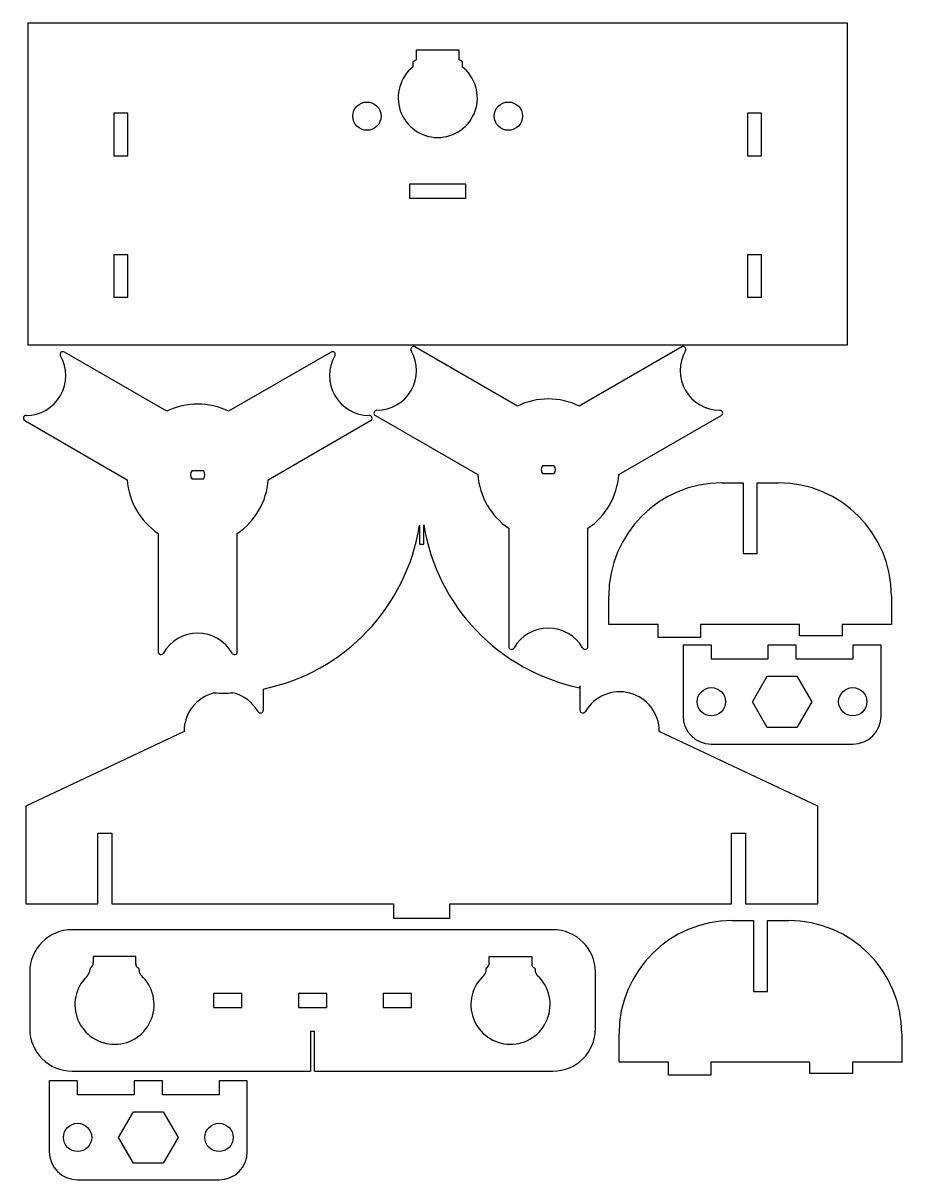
# Model space of a CAD drawing. Header units: millimetres. Extents: x 3 to 314, y 5 to 413.
import ezdxf

# ---------------------------------------------------------------- set-up
doc = ezdxf.new("R2010")
doc.units = ezdxf.units.MM
for name, color, linetype in [('BASE', 7, 'Continuous'), ('BRAZOS', 7, 'Continuous'), ('PARED', 7, 'Continuous'), ('Predeterminado', 7, 'Continuous'), ('SOPORTE_TORNILLO', 7, 'Continuous'), ('SOPORTEMOTORES', 7, 'Continuous'), ('SOPORTEPARED', 7, 'Continuous')]:
    doc.layers.add(name, color=color, linetype=linetype)

# ---------------------------------------------------------------- blocks, each defined once
blk = doc.blocks.new('SE')
at = {"layer": 'BASE', "color": 7, "linetype": 'Continuous'}
for p, q in [((294.88, 413.36), (5.19, 413.36)), ((5.19, 413.36), (5.19, 299.6)), ((294.88, 299.6), (294.88, 413.36)), ((142.57, 400.47), (142.57, 403.95)), ((142.57, 403.95), (157.57, 403.95)), ((157.57, 403.95), (157.57, 400.47)), ((141.4, 397.95), (141.4, 399.75)), ((158.73, 399.75), (158.73, 397.95)), ((35.54, 381.48), (35.54, 366.48)), ((40.54, 381.48), (35.54, 381.48)), ((40.54, 366.48), (40.54, 381.48)), ((259.54, 381.48), (259.54, 366.48)), ((264.54, 381.48), (259.54, 381.48)), ((264.54, 366.48), (264.54, 381.48)), ((35.54, 366.48), (40.54, 366.48)), ((259.54, 366.48), (264.54, 366.48)), ((160.04, 356.47), (140.04, 356.47)), ((140.04, 356.47), (140.04, 351.48)), ((160.04, 351.48), (160.04, 356.47)), ((140.04, 351.48), (160.04, 351.48)), ((40.54, 331.48), (35.54, 331.48)), ((35.54, 331.48), (35.54, 316.48)), ((40.54, 316.48), (40.54, 331.48)), ((259.54, 331.48), (259.54, 316.48)), ((264.54, 331.48), (259.54, 331.48)), ((264.54, 316.48), (264.54, 331.48)), ((35.54, 316.48), (40.54, 316.48)), ((259.54, 316.48), (264.54, 316.48)), ((5.19, 299.6), (294.88, 299.6))]:
    blk.add_line(p, q, dxfattribs=at)
for centre in [(125.04, 380.48), (175.04, 380.48)]:
    blk.add_circle(centre, 5, dxfattribs=at)
for radius, start, end in [(14, 128.2426, 51.7574), (15.46, 119.0226, 124.0954), (15.46, 55.9046, 60.9774)]:
    blk.add_arc((150.07, 386.95), radius, start, end, dxfattribs=at)
blk = doc.blocks.new('SE1')
at = {"layer": 'BRAZOS', "color": 7, "linetype": 'Continuous'}
for p, q in [((54.27, 276.2), (18.07, 297.1)), ((112.35, 297.1), (76.15, 276.2)), ((4.07, 272.86), (40.27, 251.95)), ((90.15, 251.95), (126.35, 272.86)), ((63.21, 255.22), (67.21, 255.22)), ((67.21, 252.22), (63.21, 252.22)), ((51.21, 233.01), (51.21, 191.21)), ((79.21, 191.21), (79.21, 233.01))]:
    blk.add_line(p, q, dxfattribs=at)
for centre, radius, start, end in [((4.59, 288.72), 14, 269.9264, 30.0736), ((17.57, 296.24), 1, 60, 210.0736), ((125.83, 288.72), 14, 149.9263, 270.0735), ((112.85, 296.24), 1, 329.9263, 119.9999), ((65.21, 253.72), 25, 64.0561, 115.9442), ((4.57, 273.72), 1, 89.9264, 240), ((125.85, 273.72), 1, 299.9999, 90.0735), ((65.21, 253.72), 2.5, 143.1301, 216.8699), ((65.21, 253.72), 2.5, 323.1301, 36.8699), ((65.21, 253.72), 25, 184.0558, 235.9434), ((65.21, 253.72), 25, 304.055, 355.9445), ((65.21, 183.72), 14, 29.9264, 150.0736), ((52.21, 191.21), 1, 180, 330.0736), ((78.21, 191.21), 1, 209.9264, 0)]:
    blk.add_arc(centre, radius, start, end, dxfattribs=at)
blk = doc.blocks.new('SE2')
at = {"layer": 'BRAZOS', "color": 7, "linetype": 'Continuous'}
for p, q in [((178.23, 278.02), (142.02, 298.93)), ((236.31, 298.93), (200.1, 278.02)), ((128.02, 274.68), (164.23, 253.77)), ((214.1, 253.77), (250.31, 274.68)), ((187.17, 257.04), (191.17, 257.04)), ((191.17, 254.04), (187.17, 254.04)), ((175.17, 234.83), (175.17, 193.03)), ((203.17, 193.03), (203.17, 234.83))]:
    blk.add_line(p, q, dxfattribs=at)
for centre, radius, start, end in [((141.52, 298.06), 1, 60, 210.0736), ((236.81, 298.06), 1, 329.9263, 119.9999), ((128.54, 290.54), 14, 269.9264, 30.0736), ((249.79, 290.54), 14, 149.9263, 270.0735), ((189.17, 255.54), 25, 64.0561, 115.9442), ((128.52, 275.54), 1, 89.9264, 240), ((249.81, 275.54), 1, 299.9999, 90.0735), ((189.17, 255.54), 25, 184.0558, 235.9434), ((189.17, 255.54), 2.5, 143.1301, 216.8699), ((189.17, 255.54), 2.5, 323.1301, 36.8699), ((189.17, 255.54), 25, 304.055, 355.9445), ((189.17, 185.54), 14, 29.9264, 150.0736), ((176.17, 193.03), 1, 180, 330.0736), ((202.17, 193.03), 1, 209.9264, 0)]:
    blk.add_arc(centre, radius, start, end, dxfattribs=at)
blk = doc.blocks.new('SE3')
at = {"layer": 'PARED', "color": 7, "linetype": 'Continuous'}
for p, q in [((143.64, 235.91), (143.64, 229.19)), ((145.14, 229.19), (145.14, 236.05)), ((143.64, 229.19), (145.14, 229.19)), ((88.39, 178.01), (88.39, 170.53)), ((200.39, 170.53), (200.39, 179.08)), ((60.39, 163.04), (4.39, 136.56)), ((284.39, 136.56), (228.39, 163.04)), ((4.39, 136.56), (4.39, 102.04)), ((284.39, 102.04), (284.39, 136.56)), ((29.89, 102.04), (29.89, 127.04)), ((29.89, 127.04), (34.89, 127.04)), ((34.89, 127.04), (34.89, 102.04)), ((253.89, 102.04), (253.89, 127.04)), ((253.89, 127.04), (258.89, 127.04)), ((258.89, 127.04), (258.89, 102.04)), ((4.39, 102.04), (29.89, 102.04)), ((34.89, 102.04), (134.39, 102.04)), ((134.39, 102.04), (134.39, 97.04)), ((154.39, 97.04), (154.39, 102.04)), ((154.39, 102.04), (253.89, 102.04)), ((258.89, 102.04), (284.39, 102.04)), ((134.39, 97.04), (154.39, 97.04))]:
    blk.add_line(p, q, dxfattribs=at)
for centre, radius, start, end in [((74.23, 246.83), 70.26, 281.6227, 351.0548), ((214.37, 247.16), 70.12, 189.1205, 258.4273), ((74.39, 163.04), 14, 103.6735, 180), ((74.23, 246.83), 70.26, 267.4266, 272.7852), ((74.39, 163.04), 14, 29.9264, 76.5383), ((195.39, 179.49), 5.02, 348.333, 355.3095), ((214.39, 163.04), 14, 0, 150.0736), ((87.39, 170.53), 1, 209.9264, 0), ((201.39, 170.53), 1, 180, 330.0736)]:
    blk.add_arc(centre, radius, start, end, dxfattribs=at)
blk = doc.blocks.new('SE4')
at = {"layer": 'SOPORTE_TORNILLO', "color": 7, "linetype": 'Continuous'}
for p, q in [((246.8, 193.51), (236.8, 193.51)), ((236.8, 193.51), (236.8, 168.51)), ((246.8, 188.51), (246.8, 193.51)), ((276.8, 193.51), (266.8, 193.51)), ((266.8, 193.51), (266.8, 188.51)), ((276.8, 188.51), (276.8, 193.51)), ((306.8, 193.51), (296.8, 193.51)), ((296.8, 193.51), (296.8, 188.51)), ((306.8, 168.51), (306.8, 193.51)), ((266.8, 188.51), (246.8, 188.51)), ((296.8, 188.51), (276.8, 188.51)), ((261.3, 173.51), (266.55, 182.6)), ((266.55, 182.6), (277.05, 182.6)), ((277.05, 182.6), (282.3, 173.51)), ((266.55, 164.42), (261.3, 173.51)), ((282.3, 173.51), (277.05, 164.42)), ((277.05, 164.42), (266.55, 164.42)), ((246.8, 158.51), (296.8, 158.51))]:
    blk.add_line(p, q, dxfattribs=at)
for centre in [(246.8, 173.51), (296.8, 173.51)]:
    blk.add_circle(centre, 5, dxfattribs=at)
for centre, start, end in [((246.8, 168.51), 180, 270), ((296.8, 168.51), 270, 0)]:
    blk.add_arc(centre, 10, start, end, dxfattribs=at)
blk = doc.blocks.new('SE5')
at = {"layer": 'SOPORTE_TORNILLO', "color": 7, "linetype": 'Continuous'}
for p, q in [((22.74, 39.52), (12.74, 39.52)), ((12.74, 39.52), (12.74, 14.52)), ((22.74, 34.52), (22.74, 39.52)), ((52.74, 39.52), (42.74, 39.52)), ((42.74, 39.52), (42.74, 34.52)), ((52.74, 34.52), (52.74, 39.52)), ((82.74, 39.52), (72.74, 39.52)), ((72.74, 39.52), (72.74, 34.52)), ((82.74, 14.52), (82.74, 39.52)), ((42.74, 34.52), (22.74, 34.52)), ((72.74, 34.52), (52.74, 34.52)), ((37.24, 19.52), (42.49, 28.62)), ((42.49, 28.62), (52.99, 28.62)), ((52.99, 28.62), (58.24, 19.52)), ((42.49, 10.43), (37.24, 19.52)), ((58.24, 19.52), (52.99, 10.43)), ((52.99, 10.43), (42.49, 10.43)), ((22.74, 4.52), (72.74, 4.52))]:
    blk.add_line(p, q, dxfattribs=at)
for centre in [(22.74, 19.52), (72.74, 19.52)]:
    blk.add_circle(centre, 5, dxfattribs=at)
for centre, start, end in [((22.74, 14.52), 180, 270), ((72.74, 14.52), 270, 0)]:
    blk.add_arc(centre, 10, start, end, dxfattribs=at)
blk = doc.blocks.new('SE6')
at = {"layer": 'SOPORTEMOTORES', "color": 7, "linetype": 'Continuous'}
for p, q in [((190.8, 92.94), (20.8, 92.94)), ((28.3, 83.44), (28.3, 81.22)), ((43.3, 83.44), (28.3, 83.44)), ((43.3, 80.83), (43.3, 83.44)), ((168.3, 83.44), (183.3, 83.44)), ((168.3, 81.3), (168.3, 83.44)), ((183.3, 83.44), (183.3, 80.87)), ((5.8, 77.94), (5.8, 57.94)), ((27.13, 79.24), (27.13, 79)), ((44.47, 78.6), (44.47, 79.24)), ((167.13, 78.32), (167.13, 79.24)), ((184.47, 79.24), (184.47, 78.76)), ((205.8, 57.94), (205.8, 77.94)), ((70.8, 70.44), (70.8, 65.44)), ((80.8, 70.44), (70.8, 70.44)), ((80.8, 65.44), (80.8, 70.44)), ((110.8, 70.44), (100.8, 70.44)), ((100.8, 70.44), (100.8, 65.44)), ((110.8, 65.44), (110.8, 70.44)), ((130.8, 70.44), (130.8, 65.44)), ((140.8, 70.44), (130.8, 70.44)), ((140.8, 65.44), (140.8, 70.44)), ((70.8, 65.44), (80.8, 65.44)), ((100.8, 65.44), (110.8, 65.44)), ((130.8, 65.44), (140.8, 65.44)), ((106.55, 56.94), (105.05, 56.94)), ((105.05, 56.94), (105.05, 42.94)), ((106.55, 42.94), (106.55, 56.94)), ((20.8, 42.94), (105.05, 42.94)), ((106.55, 42.94), (190.8, 42.94))]:
    blk.add_line(p, q, dxfattribs=at)
for centre, radius, start, end in [((20.8, 77.94), 15, 90, 180), ((190.8, 77.94), 15, 0, 90), ((23.67, 79), 3.47, 313.9959, 0), ((35.8, 66.44), 15.46, 123.4111, 124.0954), ((26.05, 81.22), 2.25, 303.4111, 0), ((44.84, 80.83), 1.54, 180, 237.8706), ((35.8, 66.44), 15.46, 55.9046, 57.8706), ((47, 78.6), 2.53, 180, 227.359), ((165.23, 78.32), 1.9, 311.6457, 0), ((175.8, 66.44), 15.46, 123.6618, 124.0954), ((165.9, 81.3), 2.4, 303.6618, 0), ((184.92, 80.87), 1.62, 180, 237.7324), ((175.8, 66.44), 15.46, 55.9046, 57.7324), ((187.37, 78.76), 2.9, 180, 226.8149), ((35.8, 66.44), 14, 133.9959, 47.359), ((175.8, 66.44), 14, 131.6457, 46.8149), ((20.8, 57.94), 15, 180, 270), ((190.8, 57.94), 15, 270, 360)]:
    blk.add_arc(centre, radius, start, end, dxfattribs=at)
blk = doc.blocks.new('SE7')
at = {"layer": 'SOPORTEPARED', "color": 7, "linetype": 'Continuous'}
for p, q in [((250.52, 250.86), (258.02, 250.86)), ((258.02, 250.86), (258.02, 225.86)), ((263.02, 250.86), (270.52, 250.86)), ((263.02, 225.86), (263.02, 250.86)), ((258.02, 225.86), (263.02, 225.86)), ((210.52, 200.86), (210.52, 210.86)), ((310.52, 210.86), (310.52, 200.86)), ((228.02, 200.86), (210.52, 200.86)), ((228.02, 196.26), (228.02, 200.86)), ((243.02, 200.86), (243.02, 196.26)), ((278.02, 200.86), (243.02, 200.86)), ((278.02, 196.8), (278.02, 200.86)), ((293.02, 200.86), (293.02, 196.8)), ((310.52, 200.86), (293.02, 200.86)), ((243.02, 196.26), (228.02, 196.26)), ((293.02, 196.8), (278.02, 196.8))]:
    blk.add_line(p, q, dxfattribs=at)
for centre, start, end in [((250.52, 210.86), 90, 180), ((270.52, 210.86), 0, 90)]:
    blk.add_arc(centre, 40, start, end, dxfattribs=at)
blk = doc.blocks.new('SE8')
at = {"layer": 'SOPORTEPARED', "color": 7, "linetype": 'Continuous'}
for p, q in [((254.16, 96.15), (261.66, 96.15)), ((261.66, 96.15), (261.66, 71.15)), ((266.66, 96.15), (274.16, 96.15)), ((266.66, 71.15), (266.66, 96.15)), ((261.66, 71.15), (266.66, 71.15)), ((214.16, 46.15), (214.16, 56.15)), ((314.16, 56.15), (314.16, 46.15)), ((231.66, 46.15), (214.16, 46.15)), ((231.66, 41.55), (231.66, 46.15)), ((246.66, 46.15), (246.66, 41.55)), ((281.66, 46.15), (246.66, 46.15)), ((281.66, 42.08), (281.66, 46.15)), ((296.66, 46.15), (296.66, 42.08)), ((314.16, 46.15), (296.66, 46.15)), ((246.66, 41.55), (231.66, 41.55)), ((296.66, 42.08), (281.66, 42.08))]:
    blk.add_line(p, q, dxfattribs=at)
for centre, start, end in [((254.16, 56.15), 90, 180), ((274.16, 56.15), 0, 90)]:
    blk.add_arc(centre, 40, start, end, dxfattribs=at)

msp = doc.modelspace()

# ---------------------------------------------------------------- block references
at = {"layer": 'Predeterminado'}
for name in ['SE', 'SE2', 'SE1', 'SE7', 'SE3', 'SE4', 'SE8', 'SE6', 'SE5']:
    msp.add_blockref(name, (0, 0), dxfattribs=at)

doc.saveas('drawing.dxf')
